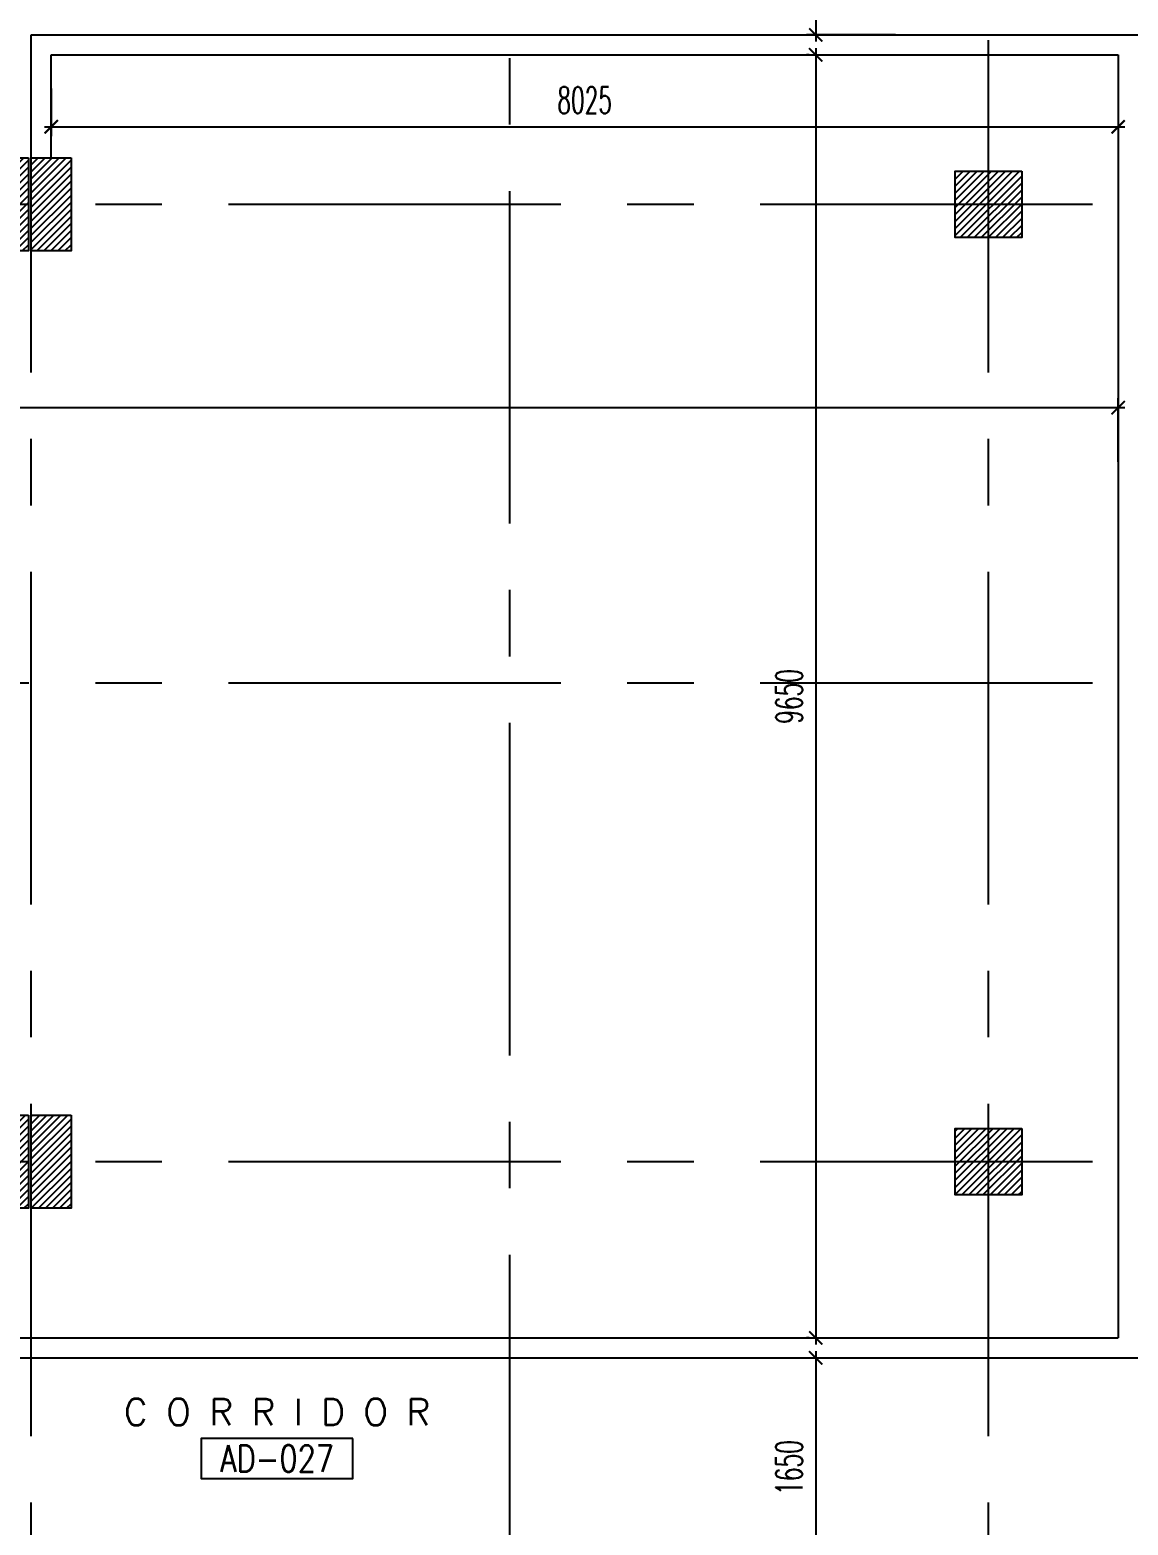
# Model space of a CAD drawing. Extents: x 417866.9 to 417960.2, y 43448 to 43538.2.
# Drawn here: x 417915.53 to 417923.79, y 43471.34 to 43482.59 of the extents above; entities that cross this region are included whole.
import ezdxf
from ezdxf.enums import TextEntityAlignment as Align

# ---------------------------------------------------------------- set-up
doc = ezdxf.new("R2010")
doc.units = 0
doc.header["$MEASUREMENT"] = 0
doc.header["$PDMODE"] = 3
doc.header["$PDSIZE"] = 0.1
doc.linetypes.add('CENTERX2', pattern=[4, 2.5, -0.5, 0.5, -0.5])
doc.layers.get('0').update_dxf_attribs({"linetype": 'CONTINUOUS'})
doc.layers.get('DEFPOINTS').update_dxf_attribs({"linetype": 'CONTINUOUS'})
for name, color, linetype in [('AXES', 11, 'CENTERX2'), ('COL', 2, 'CONTINUOUS'), ('DIM', 4, 'CONTINUOUS'), ('EJ', 8, 'CONTINUOUS'), ('HAT', 8, 'CONTINUOUS'), ('RM-BOX', 2, 'CONTINUOUS'), ('RM-NAME', 2, 'CONTINUOUS'), ('RM-NO', 2, 'CONTINUOUS'), ('WALL', 2, 'CONTINUOUS')]:
    doc.layers.add(name, color=color, linetype=linetype)
doc.layers.get('EJ').off()
doc.styles.add('ROMANS', font='ROMANS.shx', dxfattribs={"width": 0.6})
doc.dimstyles.new('STANDARD in', dxfattribs={"dimtxt": 0.2, "dimasz": 0.1, "dimexe": 0.07, "dimexo": 0.05, "dimgap": 0.1, "dimtad": 1, "dimdec": 0, "dimlfac": 1000, "dimzin": 0, "dimdsep": 46, "dimtxsty": 'ROMANS', "dimblk": 'ARCHTICK', "dimcen": 0.05, "dimdle": 0.05, "dimclrd": 4, "dimclre": 4, "dimclrt": 2, "dimadec": 0, "dimazin": 0, "dimtfac": 1, "dimtdec": 0, "dimtmove": 2, "dimatfit": 3, "dimfxl": 0, "dimtolj": 1, "dimtzin": 0, "dimarcsym": 0})

# ---------------------------------------------------------------- blocks, each defined once
blk = doc.blocks.new('COL50')
at = {"layer": 'COL'}
blk.add_lwpolyline([(-250, 250), (-250, -250), (250, -250), (250, 250)], close=True, dxfattribs=at)
blk = doc.blocks.new('*X74')
at = {"color": 0}
for p, q in [((227925, 17861), (228425, 18361)), ((227929, 17918), (228372, 18361)), ((227929, 17971), (228319, 18361)), ((227929, 18024), (228266, 18361)), ((227929, 18077), (228213, 18361)), ((227929, 18130), (228160, 18361)), ((227929, 18183), (228107, 18361)), ((227929, 18236), (228054, 18361)), ((227929, 18289), (228000, 18361)), ((227929, 18342), (227947, 18361)), ((227978, 17861), (228429, 18312)), ((228031, 17861), (228429, 18259)), ((228084, 17861), (228429, 18206)), ((228137, 17861), (228429, 18153)), ((228190, 17861), (228429, 18100)), ((228243, 17861), (228429, 18047)), ((228296, 17861), (228429, 17994)), ((228349, 17861), (228429, 17941)), ((228402, 17861), (228429, 17888))]:
    blk.add_line(p, q, dxfattribs=at)
blk = doc.blocks.new('*X81')
at = {"color": 0}
for p, q in [((227929, 25077), (228412, 25561)), ((227929, 25130), (228359, 25561)), ((227929, 25183), (228306, 25561)), ((227929, 25236), (228253, 25561)), ((227929, 25289), (228200, 25561)), ((227929, 25342), (228147, 25561)), ((227929, 25395), (228094, 25561)), ((227929, 25449), (228041, 25561)), ((227929, 25502), (227988, 25561)), ((227929, 25555), (227935, 25561)), ((227965, 25061), (228429, 25524)), ((228018, 25061), (228429, 25471)), ((228071, 25061), (228429, 25418)), ((228124, 25061), (228429, 25365)), ((228177, 25061), (228429, 25312)), ((228230, 25061), (228429, 25259)), ((228283, 25061), (228429, 25206)), ((228337, 25061), (228429, 25153)), ((228390, 25061), (228429, 25100))]:
    blk.add_line(p, q, dxfattribs=at)
blk = doc.blocks.new('RM1')
at = {"layer": 'RM-BOX'}
blk.add_lwpolyline([(570, -200), (-570, -200), (-570, -500), (570, -500)], close=True, dxfattribs=at)
at = {"layer": 'RM-NAME', "style": 'ROMANS'}
for tag, p in [('ROOMNAME1', (0, 324)), ('ROOMNAME2', (0, 0))]:
    blk.add_attdef(tag, text='', height=200, dxfattribs=at).set_placement(p, align=Align.MIDDLE)
at = {"layer": 'RM-NO', "style": 'ROMANS', "width": 0.8}
blk.add_attdef('ROOMNO', text='', height=200, dxfattribs=at).set_placement((0, -350), align=Align.MIDDLE)
blk = doc.blocks.new('C11')
at = {"layer": 'HAT'}
h = blk.add_hatch(dxfattribs=at)
h.set_pattern_fill('ANSI31', color=256, scale=300, style=0)
h.set_pattern_definition([(45, (-383765.23, -62181), (-26.5165043, 26.5165043), [])])
h.paths.add_polyline_path([(-20, 350), (-20, 700), (-320, 700), (-320, 350)])
h.paths.add_polyline_path([(-320, 0), (-20, 0), (-20, 350), (-320, 350)])
h = blk.add_hatch(dxfattribs=at)
h.set_pattern_fill('ANSI31', color=256, scale=300, style=0)
h.set_pattern_definition([(45, (-383445.23, -62181), (-26.5165043, 26.5165043), [])])
h.paths.add_polyline_path([(300, 350), (300, 700), (0, 700), (0, 350)])
h.paths.add_polyline_path([(0, 0), (300, 0), (300, 350), (0, 350)])
at = {"layer": 'COL'}
for points in [[(-20, 700), (-20, 0), (-320, 0), (-320, 700)], [(300, 700), (300, 0), (0, 0), (0, 700)]]:
    blk.add_lwpolyline(points, close=True, dxfattribs=at)
blk = doc.blocks.new('_ARCHTICK')
at = {"color": 0, "linetype": 'ByBlock', "const_width": 0.15}
blk.add_lwpolyline([(-0.5, -0.5), (0.5, 0.5)], dxfattribs=at)
blk = doc.blocks.new('*D208')
at = {"layer": 'DEFPOINTS', "color": 0}
for p in [(417923.712, 43479.746), (417905.747, 43479.289), (417923.712, 43479.289)]:
    blk.add_point(p, dxfattribs=at)
at = {"layer": 'DIM', "color": 4, "lineweight": -2}
for p, q in [((417905.697, 43479.746), (417923.762, 43479.746)), ((417905.747, 43479.339), (417905.747, 43479.816)), ((417923.712, 43479.339), (417923.712, 43479.816))]:
    blk.add_line(p, q, dxfattribs=at)
at = {"layer": 'DIM', "color": 4, "lineweight": -2, "xscale": 0.1, "yscale": 0.1, "zscale": 0.1, "rotation": 180}
blk.add_blockref('_ARCHTICK', (417905.747, 43479.746), dxfattribs=at)
at = {"layer": 'DIM', "color": 4, "lineweight": -2, "xscale": 0.1, "yscale": 0.1, "zscale": 0.1}
blk.add_blockref('_ARCHTICK', (417923.712, 43479.746), dxfattribs=at)
at = {"layer": 'DIM', "color": 2, "insert": (417914.729, 43479.946), "char_height": 0.2, "attachment_point": 5, "style": 'ROMANS'}
blk.add_mtext('\\A1;17965', dxfattribs=at)
blk = doc.blocks.new('*D209')
at = {"layer": 'DEFPOINTS', "color": 0}
for p in [(417921.437, 43482.399), (417921.437, 43472.749), (417921.437, 43472.749)]:
    blk.add_point(p, dxfattribs=at)
at = {"layer": 'DIM', "color": 4, "lineweight": -2}
for p, q in [((417921.437, 43482.449), (417921.437, 43472.699)), ((417921.387, 43482.399), (417921.367, 43482.399)), ((417921.387, 43472.749), (417921.367, 43472.749))]:
    blk.add_line(p, q, dxfattribs=at)
at = {"layer": 'DIM', "color": 4, "lineweight": -2, "xscale": 0.1, "yscale": 0.1, "zscale": 0.1}
for p, rotation in [((417921.437, 43482.399), 90), ((417921.437, 43472.749), 270)]:
    blk.add_blockref('_ARCHTICK', p, dxfattribs=dict(at, rotation=rotation))
at = {"layer": 'DIM', "color": 2, "insert": (417921.237, 43477.574), "char_height": 0.2, "attachment_point": 5, "rotation": 90, "style": 'ROMANS'}
blk.add_mtext('\\A1;9650', dxfattribs=at)
blk = doc.blocks.new('*D228')
at = {"layer": 'DEFPOINTS', "color": 0}
for p in [(417921.061, 43472.599), (417921.061, 43470.949), (417921.437, 43470.949)]:
    blk.add_point(p, dxfattribs=at)
at = {"layer": 'DIM', "color": 4, "lineweight": -2}
for p, q in [((417921.437, 43472.649), (417921.437, 43470.899)), ((417921.111, 43472.599), (417921.507, 43472.599)), ((417921.111, 43470.949), (417921.507, 43470.949))]:
    blk.add_line(p, q, dxfattribs=at)
at = {"layer": 'DIM', "color": 4, "lineweight": -2, "xscale": 0.1, "yscale": 0.1, "zscale": 0.1}
for p, rotation in [((417921.437, 43472.599), 90), ((417921.437, 43470.949), 270)]:
    blk.add_blockref('_ARCHTICK', p, dxfattribs=dict(at, rotation=rotation))
at = {"layer": 'DIM', "color": 2, "insert": (417921.237, 43471.774), "char_height": 0.2, "attachment_point": 5, "rotation": 90, "style": 'ROMANS'}
blk.add_mtext('\\A1;1650', dxfattribs=at)
blk = doc.blocks.new('*D623')
at = {"layer": 'DEFPOINTS', "color": 0}
for p in [(417921.755, 43484.799), (417921.437, 43482.549), (417922.087, 43482.549)]:
    blk.add_point(p, dxfattribs=at)
at = {"layer": 'DIM', "color": 4, "lineweight": -2}
for p, q in [((417921.705, 43484.799), (417921.367, 43484.799)), ((417921.437, 43484.849), (417921.437, 43482.499)), ((417922.037, 43482.549), (417921.367, 43482.549))]:
    blk.add_line(p, q, dxfattribs=at)
at = {"layer": 'DIM', "color": 4, "lineweight": -2, "xscale": 0.1, "yscale": 0.1, "zscale": 0.1}
for p, rotation in [((417921.437, 43484.799), 90), ((417921.437, 43482.549), 270)]:
    blk.add_blockref('_ARCHTICK', p, dxfattribs=dict(at, rotation=rotation))
at = {"layer": 'DIM', "color": 2, "insert": (417921.237, 43483.674), "char_height": 0.2, "attachment_point": 5, "rotation": 90, "style": 'ROMANS'}
blk.add_mtext('\\A1;2250', dxfattribs=at)
blk = doc.blocks.new('*D624')
at = {"layer": 'DEFPOINTS', "color": 0}
for p in [(417915.687, 43482.195), (417923.712, 43482.195), (417923.712, 43481.858)]:
    blk.add_point(p, dxfattribs=at)
at = {"layer": 'DIM', "color": 4, "lineweight": -2}
for p, q in [((417915.687, 43482.145), (417915.687, 43481.788)), ((417923.712, 43482.145), (417923.712, 43481.788)), ((417915.637, 43481.858), (417923.762, 43481.858))]:
    blk.add_line(p, q, dxfattribs=at)
at = {"layer": 'DIM', "color": 4, "lineweight": -2, "xscale": 0.1, "yscale": 0.1, "zscale": 0.1, "rotation": 180}
blk.add_blockref('_ARCHTICK', (417915.687, 43481.858), dxfattribs=at)
at = {"layer": 'DIM', "color": 4, "lineweight": -2, "xscale": 0.1, "yscale": 0.1, "zscale": 0.1}
blk.add_blockref('_ARCHTICK', (417923.712, 43481.858), dxfattribs=at)
at = {"layer": 'DIM', "color": 2, "insert": (417919.699, 43482.058), "char_height": 0.2, "attachment_point": 5, "style": 'ROMANS'}
blk.add_mtext('\\A1;8025', dxfattribs=at)

msp = doc.modelspace()

# ---------------------------------------------------------------- linework, layer by layer
at = {"layer": 'AXES'}
for p, q in [((417922.7366, 43460.01), (417922.7366, 43537.5491)), ((417915.5366, 43460.01), (417915.5366, 43537.1991)), ((417919.1366, 43466.8743), (417919.1366, 43525.6943)), ((417959.5194, 43481.2743), (417889.6966, 43481.2743)), ((417959.5194, 43477.6743), (417889.6966, 43477.6743)), ((417959.5194, 43474.0743), (417889.6966, 43474.0743))]:
    msp.add_line(p, q, dxfattribs=at)
at = {"layer": 'WALL'}
for p, q in [((417915.5366, 43481.5243), (417915.5366, 43482.5493)), ((417915.5366, 43482.5493), (417923.8616, 43482.5493)), ((417915.6866, 43481.6243), (417915.6866, 43482.3993)), ((417915.6866, 43482.3993), (417923.7116, 43482.3993)), ((417923.7116, 43482.3993), (417923.7116, 43472.7493)), ((417914.0166, 43472.7493), (417923.7116, 43472.7493)), ((417914.0166, 43472.5993), (417923.8616, 43472.5993))]:
    msp.add_line(p, q, dxfattribs=at)

# ---------------------------------------------------------------- block references
at = {"layer": 'COL', "xscale": -0.001000000047497451, "yscale": 0.0009999999892897904, "zscale": 0.001}
for p in [(417922.7366, 43481.2743), (417922.7366, 43474.0743)]:
    msp.add_blockref('COL50', p, dxfattribs=at)
at = {"layer": 'EJ', "color": 2, "linetype": 'ByBlock', "xscale": 0.001000000047497451, "yscale": 0.0009999999892897904, "zscale": 0.001}
for p in [(417915.5366, 43480.9243), (417915.5366, 43473.7243)]:
    msp.add_blockref('C11', p, dxfattribs=at)
at = {"layer": 'HAT', "xscale": 0.001000000047497451, "yscale": 0.0009999999892897904, "zscale": 0.001}
for name in ['*X81', '*X74']:
    msp.add_blockref(name, (417694.5581, 43455.9633), dxfattribs=at)
at = {"layer": 'WALL', "xscale": 0.001000000047497451, "yscale": 0.0009999999892897904, "zscale": 0.001}
msp.add_blockref('RM1', (417917.3858, 43472.1921), dxfattribs=at).add_auto_attribs({'ROOMNO': 'AD-027', 'ROOMNAME2': 'C O R R I D O R'})

# ---------------------------------------------------------------- dimensions: what is measured, and where the dimension line sits
at = {"layer": 'DIM'}
for base, p1, p2, picture, middle in [((417921.4375, 43482.5493), (417921.7553, 43484.7993), (417922.0871, 43482.5493), '*D623', (417921.2375, 43483.6743)), ((417921.4375, 43472.7493), (417921.4375, 43482.3993), (417921.4375, 43472.7493), '*D209', (417921.2375, 43477.5743)), ((417921.4375, 43470.9493), (417921.0607, 43472.5993), (417921.0607, 43470.9493), '*D228', (417921.2375, 43471.7743))]:
    dim = msp.add_linear_dim(base=base, p1=p1, p2=p2, angle=90, dimstyle='STANDARD in', dxfattribs=at)
    dim.commit()
    dim.dimension.update_dxf_attribs({"geometry": picture, "text_midpoint": middle})
for base, p1, p2, picture, middle in [((417923.7116, 43481.8577), (417915.6866, 43482.1948), (417923.7116, 43482.1948), '*D624', (417919.6991, 43482.0577)), ((417923.7116, 43479.7456), (417905.7466, 43479.2894), (417923.7116, 43479.2894), '*D208', (417914.7291, 43479.9456))]:
    dim = msp.add_linear_dim(base=base, p1=p1, p2=p2, dimstyle='STANDARD in', dxfattribs=at)
    dim.commit()
    dim.dimension.update_dxf_attribs({"geometry": picture, "text_midpoint": middle})

doc.saveas('drawing.dxf')
